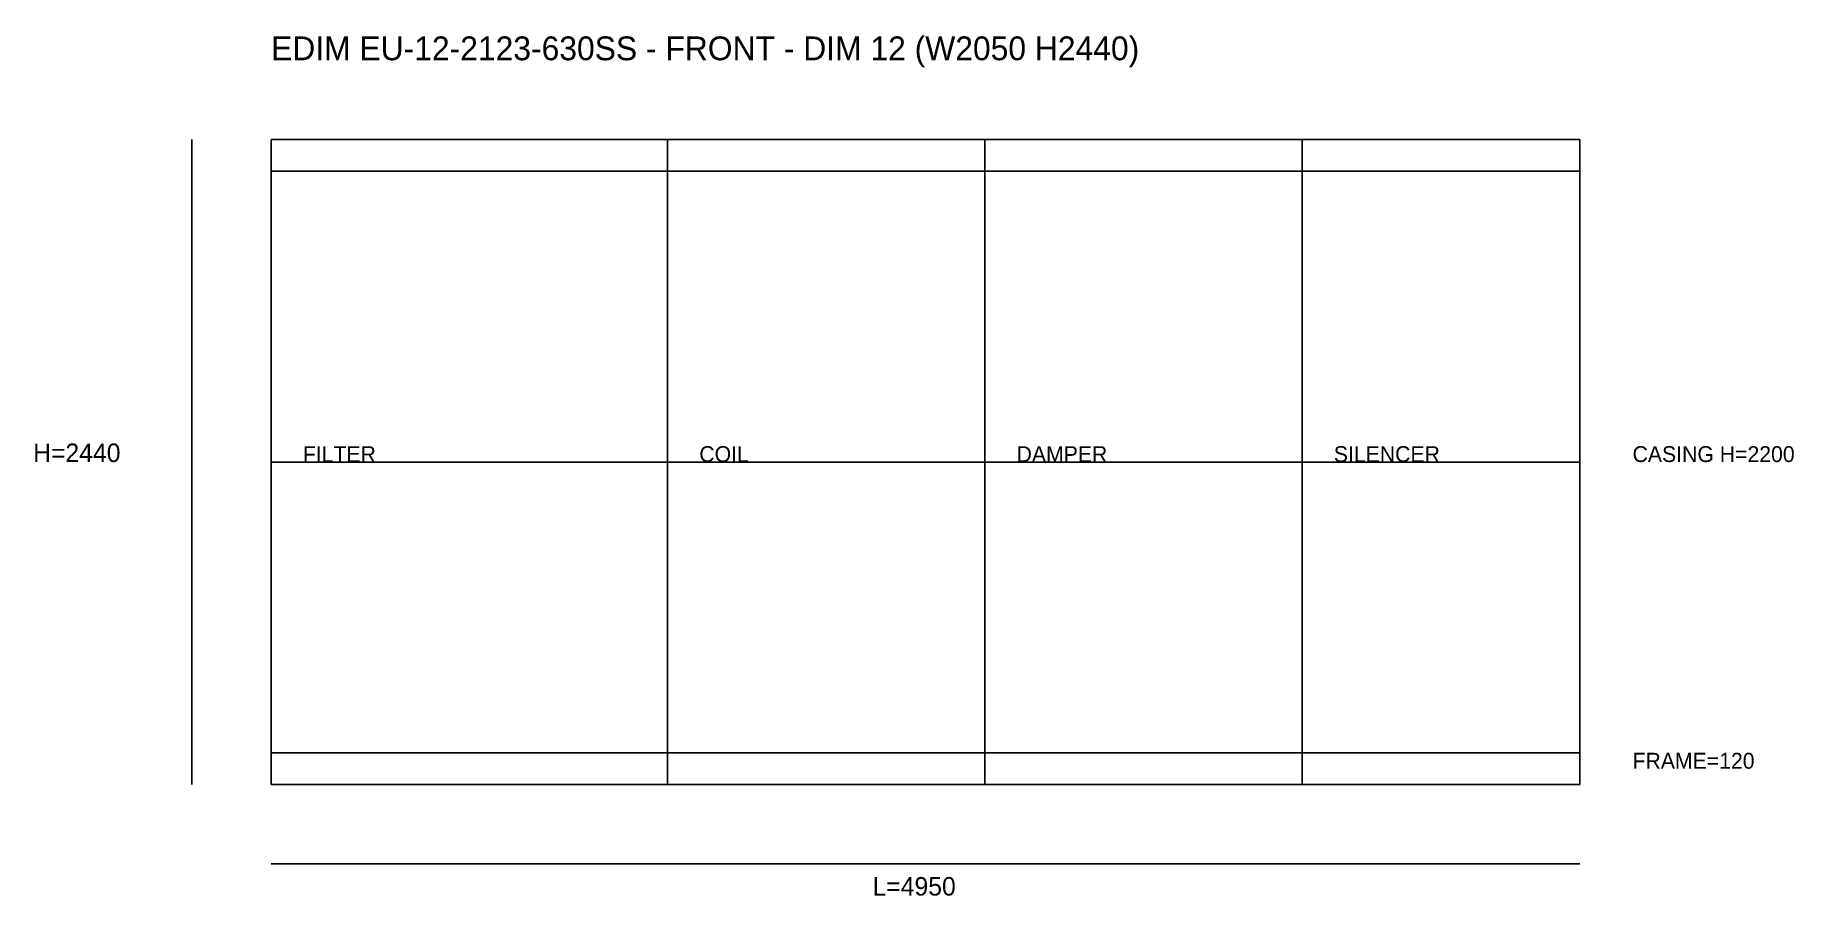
# Model space of a CAD drawing. Header units: millimetres. Extents: x -892 to 5760, y -421 to 2835.
import ezdxf

# ---------------------------------------------------------------- set-up
doc = ezdxf.new("R2010")
doc.units = ezdxf.units.MM
for name, color, linetype in [('DIM', 1, 'CONTINUOUS'), ('OUTLINE', 7, 'CONTINUOUS'), ('SECTION', 3, 'CONTINUOUS'), ('TEXT', 5, 'CONTINUOUS')]:
    doc.layers.add(name, color=color, linetype=linetype)

msp = doc.modelspace()

# ---------------------------------------------------------------- linework, layer by layer
at = {"layer": 'DIM'}
for p, q in [((-300, 0), (-300, 2440)), ((0, 1220), (4950, 1220)), ((0, -300), (4950, -300))]:
    msp.add_line(p, q, dxfattribs=at)
at = {"layer": 'OUTLINE'}
for p, q in [((4950, 2440), (0, 2440)), ((0, 2440), (0, 0)), ((4950, 0), (4950, 2440)), ((0, 2320), (4950, 2320)), ((0, 120), (4950, 120)), ((0, 0), (4950, 0))]:
    msp.add_line(p, q, dxfattribs=at)
at = {"layer": 'SECTION'}
for p, q in [((1500, 0), (1500, 2440)), ((2700, 0), (2700, 2440)), ((3900, 0), (3900, 2440))]:
    msp.add_line(p, q, dxfattribs=at)

# ---------------------------------------------------------------- texts
at = {"layer": 'DIM'}
for s, p in [('CASING H=2200', (5150, 1220)), ('FRAME=120', (5150, 60))]:
    msp.add_text(s, height=60, dxfattribs=at).set_placement(p)
at = {"layer": 'TEXT'}
for s, height, p in [('EDIM EU-12-2123-630SS - FRONT - DIM 12 (W2050 H2440)', 90, (0, 2740)), ('H=2440', 70, (-900, 1220)), ('FILTER', 60, (120, 1220)), ('COIL', 60, (1620, 1220)), ('DAMPER', 60, (2820, 1220)), ('SILENCER', 60, (4020, 1220)), ('L=4950', 70, (2275, -420))]:
    msp.add_text(s, height=height, dxfattribs=at).set_placement(p)

doc.saveas('drawing.dxf')
